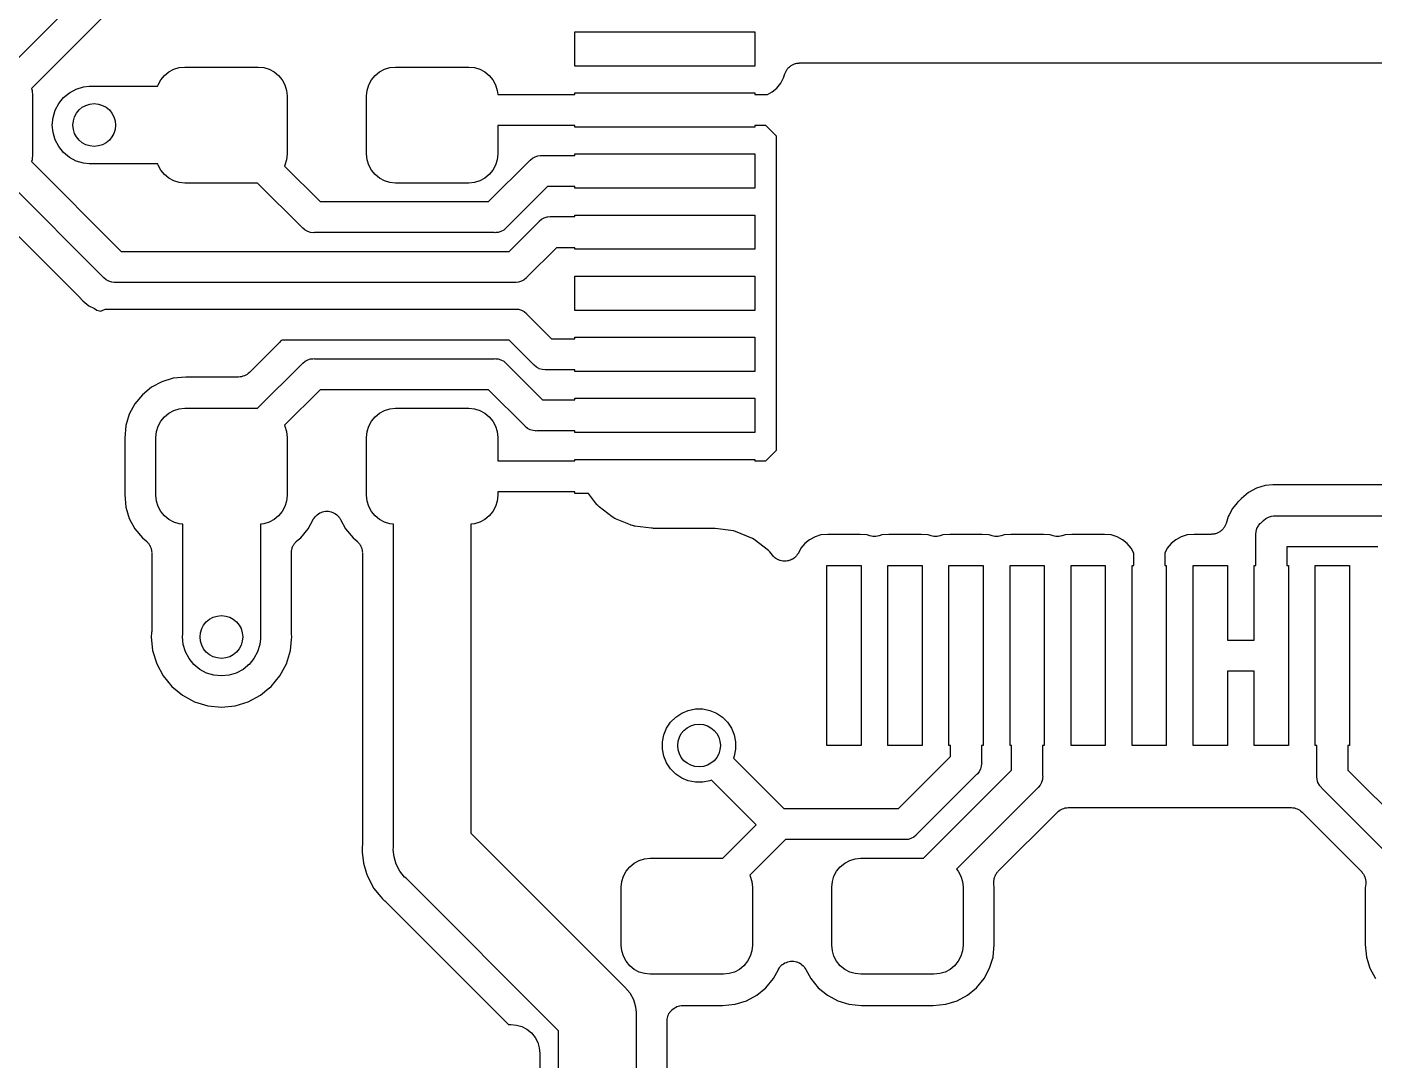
# Model space of a CAD drawing. Extents: x 127.5 to 172.4, y -152.1 to -77.2.
# Drawn here: x 145.75 to 156.79, y -114.46 to -106 of the extents above; entities that cross this region are included whole.
import ezdxf

# ---------------------------------------------------------------- set-up
doc = ezdxf.new("R2010")
doc.units = 0
doc.layers.add('BLACK', color=7, linetype='CONTINUOUS')

msp = doc.modelspace()

# ---------------------------------------------------------------- linework, layer by layer
at = {"layer": 'BLACK', "linetype": 'CONTINUOUS'}
for p, q in [((145.603, -106.336), (147.451, -104.487)), ((147.659, -104.639), (145.79, -106.508)), ((150.241, -106.324), (150.241, -106.044)), ((150.241, -106.044), (151.714, -106.044)), ((151.714, -106.044), (151.714, -106.324)), ((146.915, -106.372), (146.956, -106.35)), ((146.956, -106.35), (147, -106.337)), ((147, -106.337), (147.046, -106.332)), ((147.046, -106.332), (147.647, -106.332)), ((147.647, -106.332), (147.693, -106.337)), ((147.693, -106.337), (147.737, -106.35)), ((147.737, -106.35), (147.778, -106.372)), ((148.64, -106.372), (148.681, -106.35)), ((148.681, -106.35), (148.725, -106.337)), ((148.725, -106.337), (148.772, -106.332)), ((148.772, -106.332), (149.371, -106.332)), ((149.371, -106.332), (149.418, -106.337)), ((149.418, -106.337), (149.462, -106.35)), ((149.462, -106.35), (149.503, -106.372)), ((151.714, -106.324), (150.241, -106.324)), ((151.973, -106.36), (151.976, -106.355)), ((151.976, -106.355), (151.98, -106.35)), ((151.98, -106.35), (151.984, -106.344)), ((151.984, -106.344), (151.988, -106.34)), ((151.988, -106.34), (151.992, -106.336)), ((151.992, -106.336), (151.997, -106.332)), ((151.997, -106.332), (152.002, -106.327)), ((152.002, -106.327), (152.007, -106.324)), ((152.007, -106.324), (152.011, -106.32)), ((152.011, -106.32), (152.017, -106.317)), ((152.017, -106.317), (152.023, -106.313)), ((152.023, -106.313), (152.028, -106.311)), ((152.028, -106.311), (152.033, -106.309)), ((152.033, -106.309), (152.039, -106.307)), ((152.039, -106.307), (152.046, -106.304)), ((152.046, -106.304), (152.051, -106.303)), ((152.051, -106.303), (152.057, -106.301)), ((152.057, -106.301), (152.063, -106.301)), ((152.063, -106.301), (152.07, -106.3)), ((152.07, -106.3), (152.076, -106.3)), ((152.076, -106.3), (152.081, -106.299)), ((152.081, -106.299), (158.307, -106.299)), ((146.827, -106.479), (146.849, -106.438)), ((146.849, -106.438), (146.879, -106.402)), ((146.879, -106.402), (146.915, -106.372)), ((147.778, -106.372), (147.814, -106.402)), ((147.814, -106.402), (147.844, -106.438)), ((147.844, -106.438), (147.866, -106.479)), ((148.552, -106.479), (148.574, -106.438)), ((148.574, -106.438), (148.604, -106.402)), ((148.604, -106.402), (148.64, -106.372)), ((149.503, -106.372), (149.539, -106.402)), ((149.539, -106.402), (149.569, -106.438)), ((149.569, -106.438), (149.591, -106.479)), ((151.895, -106.504), (151.926, -106.465)), ((151.926, -106.465), (151.95, -106.421)), ((151.95, -106.421), (151.96, -106.389)), ((151.96, -106.387), (151.963, -106.382)), ((151.96, -106.389), (151.96, -106.387)), ((151.963, -106.382), (151.964, -106.377)), ((151.964, -106.377), (151.967, -106.371)), ((151.967, -106.371), (151.97, -106.365)), ((151.97, -106.365), (151.973, -106.36)), ((145.79, -106.508), (145.794, -106.523)), ((145.794, -106.523), (145.799, -106.569)), ((145.799, -106.569), (145.799, -107.044)), ((146.053, -106.581), (146.101, -106.542)), ((146.101, -106.542), (146.157, -106.512)), ((146.157, -106.512), (146.216, -106.494)), ((146.216, -106.494), (146.263, -106.489)), ((146.263, -106.489), (146.824, -106.489)), ((146.824, -106.489), (146.827, -106.479)), ((147.866, -106.479), (147.879, -106.523)), ((147.879, -106.523), (147.884, -106.569)), ((147.884, -106.569), (147.884, -107.044)), ((148.534, -106.569), (148.539, -106.523)), ((148.534, -107.044), (148.534, -106.569)), ((148.539, -106.523), (148.552, -106.479)), ((149.591, -106.479), (149.604, -106.523)), ((149.604, -106.523), (149.608, -106.557)), ((149.608, -106.557), (150.241, -106.557)), ((150.241, -106.557), (150.241, -106.544)), ((150.241, -106.544), (151.714, -106.544)), ((151.714, -106.544), (151.714, -106.557)), ((151.714, -106.557), (151.817, -106.557)), ((151.817, -106.557), (151.856, -106.536)), ((151.856, -106.536), (151.895, -106.504)), ((145.966, -106.745), (145.984, -106.685)), ((145.984, -106.685), (146.013, -106.63)), ((146.013, -106.63), (146.053, -106.581)), ((145.96, -106.807), (145.966, -106.745)), ((145.966, -106.869), (145.96, -106.807)), ((145.984, -106.929), (145.966, -106.869)), ((150.241, -106.811), (149.609, -106.811)), ((149.609, -106.811), (149.609, -107.044)), ((150.241, -106.824), (150.241, -106.811)), ((151.714, -106.824), (150.241, -106.824)), ((151.804, -106.811), (151.714, -106.811)), ((151.714, -106.811), (151.714, -106.824)), ((151.892, -106.899), (151.804, -106.811)), ((151.892, -108.198), (151.892, -106.899)), ((146.013, -106.984), (145.984, -106.929)), ((146.053, -107.033), (146.013, -106.984)), ((145.794, -107.091), (145.79, -107.106)), ((145.79, -107.106), (146.525, -107.841)), ((145.799, -107.044), (145.794, -107.091)), ((146.101, -107.072), (146.053, -107.033)), ((146.157, -107.102), (146.101, -107.072)), ((146.216, -107.12), (146.157, -107.102)), ((146.263, -107.124), (146.216, -107.12)), ((146.824, -107.124), (146.263, -107.124)), ((146.827, -107.135), (146.824, -107.124)), ((147.879, -107.091), (147.866, -107.135)), ((147.884, -107.044), (147.879, -107.091)), ((148.539, -107.091), (148.534, -107.044)), ((148.552, -107.135), (148.539, -107.091)), ((149.533, -107.434), (149.869, -107.099)), ((149.604, -107.091), (149.591, -107.135)), ((149.609, -107.044), (149.604, -107.091)), ((149.869, -107.099), (149.873, -107.094)), ((149.873, -107.094), (149.892, -107.078)), ((149.892, -107.078), (149.914, -107.066)), ((149.914, -107.066), (149.938, -107.059)), ((149.938, -107.059), (149.957, -107.057)), ((149.957, -107.057), (149.963, -107.056)), ((149.957, -107.057), (149.957, -107.057)), ((149.963, -107.056), (149.969, -107.057)), ((149.969, -107.057), (150.241, -107.057)), ((150.241, -107.057), (150.241, -107.044)), ((150.241, -107.044), (151.714, -107.044)), ((151.714, -107.044), (151.714, -107.324)), ((146.849, -107.176), (146.827, -107.135)), ((146.879, -107.212), (146.849, -107.176)), ((146.915, -107.242), (146.879, -107.212)), ((147.866, -107.135), (147.862, -107.143)), ((147.862, -107.143), (148.154, -107.434)), ((148.574, -107.176), (148.552, -107.135)), ((148.604, -107.212), (148.574, -107.176)), ((148.64, -107.242), (148.604, -107.212)), ((149.539, -107.212), (149.503, -107.242)), ((149.569, -107.176), (149.539, -107.212)), ((149.591, -107.135), (149.569, -107.176)), ((146.378, -108.053), (145.603, -107.278)), ((146.956, -107.264), (146.915, -107.242)), ((147, -107.277), (146.956, -107.264)), ((147.046, -107.282), (147, -107.277)), ((147.642, -107.282), (147.046, -107.282)), ((148.007, -107.647), (147.642, -107.282)), ((148.681, -107.264), (148.64, -107.242)), ((148.725, -107.277), (148.681, -107.264)), ((148.772, -107.282), (148.725, -107.277)), ((149.371, -107.282), (148.772, -107.282)), ((149.418, -107.277), (149.371, -107.282)), ((149.462, -107.264), (149.418, -107.277)), ((149.503, -107.242), (149.462, -107.264)), ((150.016, -107.311), (149.68, -107.647)), ((150.241, -107.311), (150.016, -107.311)), ((150.241, -107.324), (150.241, -107.311)), ((151.714, -107.324), (150.241, -107.324)), ((148.154, -107.434), (149.533, -107.434)), ((149.967, -107.578), (149.989, -107.566)), ((149.989, -107.566), (150.013, -107.559)), ((150.013, -107.559), (150.018, -107.558)), ((150.018, -107.558), (150.038, -107.556)), ((150.038, -107.556), (150.044, -107.557)), ((150.044, -107.557), (150.241, -107.557)), ((150.241, -107.557), (150.241, -107.544)), ((150.241, -107.544), (151.714, -107.544)), ((151.714, -107.544), (151.714, -107.824)), ((145.541, -107.575), (146.185, -108.22)), ((148.011, -107.652), (148.007, -107.647)), ((148.028, -107.666), (148.011, -107.652)), ((148.03, -107.668), (148.028, -107.666)), ((148.052, -107.679), (148.03, -107.668)), ((148.076, -107.687), (148.052, -107.679)), ((149.634, -107.679), (149.611, -107.687)), ((149.657, -107.668), (149.634, -107.679)), ((149.676, -107.652), (149.657, -107.668)), ((149.68, -107.647), (149.676, -107.652)), ((149.701, -107.841), (149.944, -107.599)), ((149.944, -107.599), (149.948, -107.594)), ((149.948, -107.594), (149.967, -107.578)), ((148.101, -107.689), (148.076, -107.687)), ((148.107, -107.688), (148.101, -107.689)), ((149.579, -107.688), (148.107, -107.688)), ((149.586, -107.689), (149.579, -107.688)), ((149.592, -107.688), (149.586, -107.689)), ((149.611, -107.687), (149.592, -107.688)), ((146.525, -107.841), (149.701, -107.841)), ((150.09, -107.811), (149.848, -108.053)), ((150.241, -107.811), (150.09, -107.811)), ((150.241, -107.824), (150.241, -107.811)), ((151.714, -107.824), (150.241, -107.824)), ((146.382, -108.058), (146.378, -108.053)), ((146.401, -108.074), (146.382, -108.058)), ((146.423, -108.086), (146.401, -108.074)), ((146.447, -108.093), (146.423, -108.086)), ((146.466, -108.095), (146.447, -108.093)), ((146.472, -108.095), (146.466, -108.095)), ((146.466, -108.095), (146.466, -108.095)), ((146.479, -108.095), (146.472, -108.095)), ((149.748, -108.095), (146.479, -108.095)), ((149.754, -108.095), (149.748, -108.095)), ((149.76, -108.095), (149.754, -108.095)), ((149.779, -108.093), (149.76, -108.095)), ((149.803, -108.086), (149.779, -108.093)), ((149.825, -108.074), (149.803, -108.086)), ((149.844, -108.058), (149.825, -108.074)), ((149.848, -108.053), (149.844, -108.058)), ((150.241, -108.324), (150.241, -108.044)), ((150.241, -108.044), (151.714, -108.044)), ((151.714, -108.044), (151.714, -108.324)), ((146.185, -108.22), (146.187, -108.221)), ((146.187, -108.221), (146.19, -108.225)), ((146.19, -108.225), (146.194, -108.229)), ((146.194, -108.229), (146.202, -108.239)), ((151.891, -108.204), (151.892, -108.198)), ((151.892, -108.21), (151.891, -108.204)), ((151.892, -109.469), (151.892, -108.21)), ((146.202, -108.239), (146.211, -108.246)), ((146.211, -108.246), (146.211, -108.246)), ((146.211, -108.246), (146.26, -108.286)), ((146.26, -108.286), (146.305, -108.31)), ((146.305, -108.31), (146.305, -108.31)), ((146.305, -108.31), (146.326, -108.322)), ((146.326, -108.322), (146.357, -108.331)), ((146.357, -108.331), (146.373, -108.322)), ((146.373, -108.322), (146.397, -108.315)), ((146.397, -108.315), (146.416, -108.313)), ((146.416, -108.313), (146.416, -108.313)), ((146.416, -108.313), (146.422, -108.313)), ((146.422, -108.313), (146.429, -108.313)), ((146.429, -108.313), (149.748, -108.313)), ((149.748, -108.313), (149.754, -108.313)), ((149.754, -108.313), (149.76, -108.313)), ((149.76, -108.313), (149.779, -108.315)), ((149.779, -108.315), (149.803, -108.322)), ((149.803, -108.322), (149.825, -108.334)), ((149.825, -108.334), (149.844, -108.35)), ((151.714, -108.324), (150.241, -108.324)), ((149.844, -108.35), (149.848, -108.355)), ((149.848, -108.355), (150.05, -108.557)), ((150.05, -108.557), (150.241, -108.557)), ((150.241, -108.557), (150.241, -108.544)), ((150.241, -108.544), (151.714, -108.544)), ((151.714, -108.544), (151.714, -108.824)), ((147.814, -108.595), (147.576, -108.833)), ((147.817, -108.591), (147.814, -108.595)), ((147.821, -108.587), (147.817, -108.591)), ((147.822, -108.586), (147.821, -108.587)), ((147.83, -108.576), (147.822, -108.586)), ((147.832, -108.574), (147.83, -108.576)), ((147.837, -108.57), (147.832, -108.574)), ((147.84, -108.567), (147.837, -108.57)), ((149.701, -108.567), (147.84, -108.567)), ((149.904, -108.769), (149.701, -108.567)), ((147.642, -109.126), (148.007, -108.761)), ((148.007, -108.761), (148.011, -108.756)), ((148.011, -108.756), (148.03, -108.74)), ((148.03, -108.74), (148.052, -108.729)), ((148.052, -108.729), (148.076, -108.721)), ((148.076, -108.721), (148.095, -108.72)), ((148.095, -108.72), (148.101, -108.719)), ((148.101, -108.719), (148.107, -108.72)), ((148.107, -108.72), (149.579, -108.72)), ((149.579, -108.72), (149.586, -108.719)), ((149.586, -108.719), (149.592, -108.72)), ((149.592, -108.72), (149.611, -108.721)), ((149.611, -108.721), (149.634, -108.729)), ((149.634, -108.729), (149.657, -108.74)), ((149.657, -108.74), (149.676, -108.756)), ((149.676, -108.756), (149.68, -108.761)), ((149.68, -108.761), (149.976, -109.057)), ((149.908, -108.774), (149.904, -108.769)), ((149.927, -108.79), (149.908, -108.774)), ((146.95, -108.88), (146.858, -108.908)), ((147.053, -108.87), (146.95, -108.88)), ((147.486, -108.87), (147.053, -108.87)), ((147.498, -108.869), (147.486, -108.87)), ((147.509, -108.868), (147.498, -108.869)), ((147.51, -108.868), (147.509, -108.868)), ((147.511, -108.868), (147.51, -108.868)), ((147.522, -108.864), (147.511, -108.868)), ((147.533, -108.861), (147.522, -108.864)), ((147.534, -108.861), (147.533, -108.861)), ((147.545, -108.855), (147.534, -108.861)), ((147.534, -108.861), (147.534, -108.861)), ((147.555, -108.85), (147.545, -108.855)), ((147.556, -108.849), (147.555, -108.85)), ((147.565, -108.842), (147.556, -108.849)), ((147.556, -108.849), (147.556, -108.849)), ((147.574, -108.834), (147.565, -108.842)), ((147.575, -108.833), (147.574, -108.834)), ((147.576, -108.833), (147.575, -108.833)), ((147.575, -108.833), (147.575, -108.833)), ((147.575, -108.833), (147.575, -108.833)), ((149.946, -108.8), (149.927, -108.79)), ((149.949, -108.802), (149.946, -108.8)), ((149.973, -108.809), (149.949, -108.802)), ((149.998, -108.812), (149.973, -108.809)), ((150.004, -108.811), (149.998, -108.812)), ((150.241, -108.811), (150.004, -108.811)), ((150.241, -108.824), (150.241, -108.811)), ((151.714, -108.824), (150.241, -108.824)), ((146.773, -108.954), (146.698, -109.015)), ((146.858, -108.908), (146.773, -108.954)), ((148.154, -108.974), (147.862, -109.265)), ((149.533, -108.974), (148.154, -108.974)), ((149.829, -109.269), (149.533, -108.974)), ((146.637, -109.09), (146.591, -109.175)), ((146.698, -109.015), (146.637, -109.09)), ((149.976, -109.057), (150.241, -109.057)), ((150.241, -109.057), (150.241, -109.044)), ((150.241, -109.044), (151.714, -109.044)), ((151.714, -109.044), (151.714, -109.324)), ((146.591, -109.175), (146.563, -109.267)), ((146.849, -109.232), (146.879, -109.196)), ((146.879, -109.196), (146.915, -109.166)), ((146.915, -109.166), (146.956, -109.144)), ((146.956, -109.144), (147, -109.131)), ((147, -109.131), (147.046, -109.126)), ((147.046, -109.126), (147.642, -109.126)), ((148.574, -109.232), (148.604, -109.196)), ((148.604, -109.196), (148.64, -109.166)), ((148.64, -109.166), (148.681, -109.144)), ((148.681, -109.144), (148.725, -109.131)), ((148.725, -109.131), (148.772, -109.126)), ((148.772, -109.126), (149.371, -109.126)), ((149.371, -109.126), (149.418, -109.131)), ((149.418, -109.131), (149.462, -109.144)), ((149.462, -109.144), (149.503, -109.166)), ((149.503, -109.166), (149.539, -109.196)), ((149.539, -109.196), (149.569, -109.232)), ((146.563, -109.267), (146.553, -109.37)), ((146.809, -109.364), (146.814, -109.317)), ((146.814, -109.317), (146.827, -109.273)), ((146.827, -109.273), (146.849, -109.232)), ((147.862, -109.265), (147.866, -109.273)), ((147.866, -109.273), (147.879, -109.317)), ((147.879, -109.317), (147.884, -109.364)), ((148.534, -109.364), (148.539, -109.317)), ((148.539, -109.317), (148.552, -109.273)), ((148.552, -109.273), (148.574, -109.232)), ((149.569, -109.232), (149.591, -109.273)), ((149.591, -109.273), (149.604, -109.317)), ((149.604, -109.317), (149.609, -109.364)), ((149.833, -109.274), (149.829, -109.269)), ((149.852, -109.29), (149.833, -109.274)), ((149.874, -109.302), (149.852, -109.29)), ((149.898, -109.309), (149.874, -109.302)), ((149.917, -109.311), (149.898, -109.309)), ((149.923, -109.312), (149.917, -109.311)), ((149.917, -109.311), (149.917, -109.311)), ((149.929, -109.311), (149.923, -109.312)), ((150.241, -109.311), (149.929, -109.311)), ((150.241, -109.324), (150.241, -109.311)), ((151.714, -109.324), (150.241, -109.324)), ((146.553, -109.37), (146.553, -109.832)), ((146.809, -109.838), (146.809, -109.364)), ((147.884, -109.364), (147.884, -109.838)), ((148.534, -109.838), (148.534, -109.364)), ((149.609, -109.364), (149.609, -109.557)), ((149.609, -109.557), (150.241, -109.557)), ((150.241, -109.557), (150.241, -109.544)), ((150.241, -109.544), (151.714, -109.544)), ((151.714, -109.544), (151.714, -109.557)), ((151.714, -109.557), (151.804, -109.557)), ((151.804, -109.557), (151.892, -109.469)), ((155.895, -109.759), (155.823, -109.781)), ((155.957, -109.753), (155.895, -109.759)), ((155.969, -109.752), (155.957, -109.753)), ((155.957, -109.753), (155.957, -109.753)), ((155.982, -109.753), (155.969, -109.752)), ((155.987, -109.753), (155.982, -109.753)), ((155.993, -109.753), (155.987, -109.753)), ((155.994, -109.753), (155.993, -109.753)), ((156.894, -109.753), (155.994, -109.753)), ((146.553, -109.832), (146.563, -109.935)), ((146.814, -109.885), (146.809, -109.838)), ((146.827, -109.929), (146.814, -109.885)), ((147.879, -109.885), (147.866, -109.929)), ((147.884, -109.838), (147.879, -109.885)), ((148.539, -109.885), (148.534, -109.838)), ((148.552, -109.929), (148.539, -109.885)), ((149.604, -109.885), (149.591, -109.929)), ((149.609, -109.838), (149.604, -109.885)), ((150.241, -109.811), (149.609, -109.811)), ((149.609, -109.811), (149.609, -109.838)), ((150.241, -109.824), (150.241, -109.811)), ((150.351, -109.824), (150.241, -109.824)), ((150.417, -109.91), (150.351, -109.824)), ((155.678, -109.886), (155.673, -109.889)), ((155.686, -109.877), (155.678, -109.886)), ((155.694, -109.869), (155.686, -109.877)), ((155.695, -109.868), (155.694, -109.869)), ((155.699, -109.864), (155.695, -109.868)), ((155.695, -109.868), (155.695, -109.868)), ((155.695, -109.868), (155.695, -109.868)), ((155.695, -109.868), (155.695, -109.868)), ((155.757, -109.816), (155.699, -109.864)), ((155.823, -109.781), (155.757, -109.816)), ((146.563, -109.935), (146.591, -110.027)), ((146.849, -109.97), (146.827, -109.929)), ((146.879, -110.006), (146.849, -109.97)), ((147.844, -109.97), (147.814, -110.006)), ((147.866, -109.929), (147.844, -109.97)), ((148.121, -110.005), (148.129, -109.997)), ((148.129, -109.997), (148.129, -109.997)), ((148.129, -109.997), (148.13, -109.997)), ((148.13, -109.997), (148.14, -109.99)), ((148.14, -109.99), (148.15, -109.983)), ((148.15, -109.983), (148.162, -109.979)), ((148.15, -109.983), (148.15, -109.983)), ((148.15, -109.983), (148.15, -109.983)), ((148.162, -109.979), (148.173, -109.974)), ((148.173, -109.974), (148.185, -109.972)), ((148.173, -109.974), (148.173, -109.974)), ((148.173, -109.974), (148.173, -109.974)), ((148.185, -109.972), (148.197, -109.969)), ((148.197, -109.969), (148.197, -109.969)), ((148.197, -109.969), (148.198, -109.969)), ((148.198, -109.969), (148.21, -109.969)), ((148.21, -109.969), (148.222, -109.969)), ((148.222, -109.969), (148.222, -109.969)), ((148.222, -109.969), (148.223, -109.969)), ((148.223, -109.969), (148.234, -109.972)), ((148.234, -109.972), (148.246, -109.974)), ((148.246, -109.974), (148.247, -109.974)), ((148.247, -109.974), (148.247, -109.975)), ((148.247, -109.975), (148.258, -109.979)), ((148.258, -109.979), (148.269, -109.984)), ((148.269, -109.984), (148.269, -109.984)), ((148.269, -109.984), (148.27, -109.984)), ((148.27, -109.984), (148.28, -109.991)), ((148.28, -109.991), (148.29, -109.998)), ((148.29, -109.998), (148.29, -109.998)), ((148.29, -109.998), (148.29, -109.998)), ((148.29, -109.998), (148.299, -110.007)), ((148.574, -109.97), (148.552, -109.929)), ((148.604, -110.006), (148.574, -109.97)), ((149.569, -109.97), (149.539, -110.006)), ((149.591, -109.929), (149.569, -109.97)), ((150.419, -109.912), (150.417, -109.91)), ((150.421, -109.915), (150.419, -109.912)), ((150.428, -109.921), (150.421, -109.915)), ((150.434, -109.928), (150.428, -109.921)), ((150.436, -109.93), (150.434, -109.928)), ((150.439, -109.932), (150.436, -109.93)), ((150.44, -109.933), (150.439, -109.932)), ((150.545, -110.014), (150.44, -109.933)), ((155.598, -109.999), (155.59, -110.013)), ((155.626, -109.947), (155.598, -109.999)), ((155.665, -109.899), (155.626, -109.947)), ((155.673, -109.889), (155.665, -109.899)), ((155.665, -109.899), (155.665, -109.899)), ((146.591, -110.027), (146.637, -110.112)), ((146.915, -110.036), (146.879, -110.006)), ((146.956, -110.058), (146.915, -110.036)), ((147, -110.071), (146.956, -110.058)), ((147.029, -110.074), (147, -110.071)), ((147.029, -110.971), (147.029, -110.074)), ((147.693, -110.071), (147.664, -110.074)), ((147.664, -110.074), (147.664, -110.981)), ((147.737, -110.058), (147.693, -110.071)), ((147.778, -110.036), (147.737, -110.058)), ((147.814, -110.006), (147.778, -110.036)), ((148.056, -110.112), (148.097, -110.036)), ((148.097, -110.036), (148.098, -110.035)), ((148.098, -110.034), (148.105, -110.024)), ((148.098, -110.035), (148.098, -110.034)), ((148.098, -110.035), (148.098, -110.035)), ((148.098, -110.035), (148.098, -110.035)), ((148.105, -110.024), (148.112, -110.014)), ((148.112, -110.014), (148.121, -110.005)), ((148.112, -110.014), (148.112, -110.014)), ((148.112, -110.014), (148.112, -110.014)), ((148.299, -110.007), (148.307, -110.015)), ((148.307, -110.015), (148.307, -110.016)), ((148.307, -110.016), (148.308, -110.016)), ((148.308, -110.016), (148.314, -110.026)), ((148.314, -110.026), (148.321, -110.036)), ((148.321, -110.036), (148.362, -110.112)), ((148.64, -110.036), (148.604, -110.006)), ((148.681, -110.058), (148.64, -110.036)), ((148.725, -110.071), (148.681, -110.058)), ((148.754, -110.074), (148.725, -110.071)), ((148.754, -112.721), (148.754, -110.074)), ((149.418, -110.071), (149.389, -110.074)), ((149.389, -110.074), (149.389, -112.605)), ((149.462, -110.058), (149.418, -110.071)), ((149.503, -110.036), (149.462, -110.058)), ((149.539, -110.006), (149.503, -110.036)), ((150.548, -110.016), (150.545, -110.014)), ((150.551, -110.018), (150.548, -110.016)), ((150.559, -110.022), (150.551, -110.018)), ((150.566, -110.027), (150.559, -110.022)), ((150.569, -110.028), (150.566, -110.027)), ((150.572, -110.03), (150.569, -110.028)), ((150.574, -110.03), (150.572, -110.03)), ((150.696, -110.081), (150.574, -110.03)), ((150.699, -110.082), (150.696, -110.081)), ((150.702, -110.083), (150.699, -110.082)), ((150.711, -110.086), (150.702, -110.083)), ((150.72, -110.088), (150.711, -110.086)), ((150.723, -110.088), (150.72, -110.088)), ((150.726, -110.089), (150.723, -110.088)), ((150.728, -110.09), (150.726, -110.089)), ((150.868, -110.108), (150.728, -110.09)), ((150.875, -110.108), (150.868, -110.108)), ((150.883, -110.109), (150.875, -110.108)), ((150.884, -110.109), (150.883, -110.109)), ((151.38, -110.109), (150.884, -110.109)), ((151.388, -110.11), (151.38, -110.109)), ((155.553, -110.107), (155.549, -110.113)), ((155.558, -110.102), (155.553, -110.107)), ((155.56, -110.097), (155.558, -110.102)), ((155.563, -110.092), (155.56, -110.097)), ((155.566, -110.086), (155.563, -110.092)), ((155.569, -110.08), (155.566, -110.086)), ((155.571, -110.075), (155.569, -110.08)), ((155.573, -110.07), (155.571, -110.075)), ((155.574, -110.068), (155.573, -110.07)), ((155.59, -110.013), (155.574, -110.068)), ((155.826, -110.111), (155.838, -110.089)), ((155.838, -110.089), (155.842, -110.084)), ((155.842, -110.084), (155.854, -110.07)), ((155.854, -110.07), (155.859, -110.066)), ((155.859, -110.066), (155.875, -110.049)), ((155.875, -110.049), (155.879, -110.044)), ((155.879, -110.044), (155.899, -110.028)), ((155.899, -110.028), (155.921, -110.016)), ((155.921, -110.016), (155.945, -110.009)), ((155.945, -110.009), (155.963, -110.007)), ((155.963, -110.007), (155.963, -110.007)), ((155.963, -110.007), (155.969, -110.007)), ((155.969, -110.007), (155.976, -110.007)), ((155.976, -110.007), (156.912, -110.007)), ((146.637, -110.112), (146.698, -110.187)), ((146.698, -110.187), (146.729, -110.212)), ((146.729, -110.212), (146.73, -110.213)), ((146.73, -110.213), (146.734, -110.217)), ((146.734, -110.217), (146.738, -110.221)), ((147.952, -110.225), (147.956, -110.219)), ((147.956, -110.219), (147.96, -110.216)), ((147.96, -110.216), (147.964, -110.212)), ((147.964, -110.212), (147.995, -110.187)), ((147.995, -110.187), (148.056, -110.112)), ((148.362, -110.112), (148.423, -110.187)), ((148.423, -110.187), (148.454, -110.212)), ((148.454, -110.212), (148.455, -110.213)), ((148.455, -110.213), (148.459, -110.217)), ((148.459, -110.217), (148.463, -110.221)), ((151.54, -110.13), (151.388, -110.11)), ((151.556, -110.134), (151.54, -110.13)), ((151.694, -110.191), (151.556, -110.134)), ((151.708, -110.199), (151.694, -110.191)), ((151.826, -110.29), (151.708, -110.199)), ((152.163, -110.202), (152.124, -110.233)), ((152.207, -110.178), (152.163, -110.202)), ((152.255, -110.163), (152.207, -110.178)), ((152.311, -110.158), (152.255, -110.163)), ((152.577, -110.158), (152.311, -110.158)), ((152.633, -110.163), (152.577, -110.158)), ((152.657, -110.171), (152.633, -110.163)), ((152.669, -110.173), (152.657, -110.171)), ((152.68, -110.175), (152.669, -110.173)), ((152.681, -110.175), (152.68, -110.175)), ((152.693, -110.176), (152.681, -110.175)), ((152.681, -110.175), (152.681, -110.175)), ((152.705, -110.176), (152.693, -110.176)), ((152.706, -110.176), (152.705, -110.176)), ((152.718, -110.173), (152.706, -110.176)), ((152.706, -110.176), (152.706, -110.176)), ((152.729, -110.171), (152.718, -110.173)), ((152.731, -110.171), (152.729, -110.171)), ((152.755, -110.163), (152.731, -110.171)), ((152.731, -110.171), (152.731, -110.171)), ((152.731, -110.171), (152.731, -110.171)), ((152.731, -110.171), (152.731, -110.171)), ((152.811, -110.158), (152.755, -110.163)), ((153.077, -110.158), (152.811, -110.158)), ((153.133, -110.163), (153.077, -110.158)), ((153.157, -110.171), (153.133, -110.163)), ((153.169, -110.173), (153.157, -110.171)), ((153.18, -110.175), (153.169, -110.173)), ((153.181, -110.175), (153.18, -110.175)), ((153.193, -110.176), (153.181, -110.175)), ((153.181, -110.175), (153.181, -110.175)), ((153.205, -110.176), (153.193, -110.176)), ((153.206, -110.176), (153.205, -110.176)), ((153.218, -110.173), (153.206, -110.176)), ((153.206, -110.176), (153.206, -110.176)), ((153.229, -110.171), (153.218, -110.173)), ((153.231, -110.171), (153.229, -110.171)), ((153.255, -110.163), (153.231, -110.171)), ((153.231, -110.171), (153.231, -110.171)), ((153.231, -110.171), (153.231, -110.171)), ((153.231, -110.171), (153.231, -110.171)), ((153.311, -110.158), (153.255, -110.163)), ((153.577, -110.158), (153.311, -110.158)), ((153.633, -110.163), (153.577, -110.158)), ((153.657, -110.171), (153.633, -110.163)), ((153.669, -110.173), (153.657, -110.171)), ((153.68, -110.175), (153.669, -110.173)), ((153.681, -110.175), (153.68, -110.175)), ((153.693, -110.176), (153.681, -110.175)), ((153.681, -110.175), (153.681, -110.175)), ((153.705, -110.176), (153.693, -110.176)), ((153.706, -110.176), (153.705, -110.176)), ((153.718, -110.173), (153.706, -110.176)), ((153.706, -110.176), (153.706, -110.176)), ((153.729, -110.171), (153.718, -110.173)), ((153.731, -110.171), (153.729, -110.171)), ((153.755, -110.163), (153.731, -110.171)), ((153.731, -110.171), (153.731, -110.171)), ((153.731, -110.171), (153.731, -110.171)), ((153.731, -110.171), (153.731, -110.171)), ((153.811, -110.158), (153.755, -110.163)), ((154.077, -110.158), (153.811, -110.158)), ((154.133, -110.163), (154.077, -110.158)), ((154.157, -110.171), (154.133, -110.163)), ((154.169, -110.173), (154.157, -110.171)), ((154.18, -110.175), (154.169, -110.173)), ((154.181, -110.175), (154.18, -110.175)), ((154.193, -110.176), (154.181, -110.175)), ((154.181, -110.175), (154.181, -110.175)), ((154.205, -110.176), (154.193, -110.176)), ((154.206, -110.176), (154.205, -110.176)), ((154.218, -110.173), (154.206, -110.176)), ((154.206, -110.176), (154.206, -110.176)), ((154.229, -110.171), (154.218, -110.173)), ((154.231, -110.171), (154.229, -110.171)), ((154.255, -110.163), (154.231, -110.171)), ((154.231, -110.171), (154.231, -110.171)), ((154.231, -110.171), (154.231, -110.171)), ((154.231, -110.171), (154.231, -110.171)), ((154.311, -110.158), (154.255, -110.163)), ((154.577, -110.158), (154.311, -110.158)), ((154.633, -110.163), (154.577, -110.158)), ((154.681, -110.178), (154.633, -110.163)), ((154.725, -110.202), (154.681, -110.178)), ((154.764, -110.233), (154.725, -110.202)), ((155.163, -110.202), (155.124, -110.233)), ((155.207, -110.178), (155.163, -110.202)), ((155.255, -110.163), (155.207, -110.178)), ((155.311, -110.158), (155.255, -110.163)), ((155.452, -110.158), (155.311, -110.158)), ((155.458, -110.157), (155.452, -110.158)), ((155.464, -110.157), (155.458, -110.157)), ((155.47, -110.156), (155.464, -110.157)), ((155.477, -110.156), (155.47, -110.156)), ((155.482, -110.154), (155.477, -110.156)), ((155.488, -110.153), (155.482, -110.154)), ((155.494, -110.15), (155.488, -110.153)), ((155.501, -110.148), (155.494, -110.15)), ((155.506, -110.146), (155.501, -110.148)), ((155.511, -110.144), (155.506, -110.146)), ((155.517, -110.14), (155.511, -110.144)), ((155.523, -110.137), (155.517, -110.14)), ((155.527, -110.133), (155.523, -110.137)), ((155.532, -110.13), (155.527, -110.133)), ((155.536, -110.125), (155.532, -110.13)), ((155.542, -110.121), (155.536, -110.125)), ((155.545, -110.117), (155.542, -110.121)), ((155.549, -110.113), (155.545, -110.117)), ((155.816, -110.16), (155.819, -110.135)), ((155.817, -110.166), (155.816, -110.16)), ((155.817, -110.414), (155.817, -110.166)), ((155.819, -110.135), (155.826, -110.111)), ((146.738, -110.221), (146.742, -110.226)), ((146.742, -110.226), (146.747, -110.231)), ((146.747, -110.231), (146.75, -110.235)), ((146.75, -110.235), (146.754, -110.24)), ((146.754, -110.24), (146.757, -110.246)), ((146.757, -110.246), (146.761, -110.252)), ((146.761, -110.252), (146.763, -110.257)), ((146.763, -110.257), (146.765, -110.262)), ((146.765, -110.262), (146.767, -110.268)), ((146.767, -110.268), (146.77, -110.275)), ((146.77, -110.275), (146.771, -110.28)), ((146.771, -110.28), (146.773, -110.285)), ((146.773, -110.285), (146.773, -110.292)), ((146.773, -110.292), (146.775, -110.299)), ((146.775, -110.299), (146.774, -110.305)), ((146.774, -110.305), (146.775, -110.31)), ((146.775, -110.31), (146.775, -110.953)), ((147.918, -110.308), (147.919, -110.303)), ((147.918, -110.31), (147.918, -110.308)), ((147.918, -110.963), (147.918, -110.31)), ((147.919, -110.297), (147.92, -110.291)), ((147.919, -110.303), (147.919, -110.297)), ((147.92, -110.291), (147.921, -110.284)), ((147.921, -110.284), (147.922, -110.278)), ((147.922, -110.278), (147.924, -110.273)), ((147.924, -110.273), (147.926, -110.267)), ((147.926, -110.267), (147.928, -110.26)), ((147.928, -110.26), (147.931, -110.255)), ((147.931, -110.255), (147.933, -110.25)), ((147.933, -110.25), (147.937, -110.244)), ((147.937, -110.244), (147.94, -110.238)), ((147.94, -110.238), (147.944, -110.234)), ((147.944, -110.234), (147.947, -110.229)), ((147.947, -110.229), (147.952, -110.225)), ((148.463, -110.221), (148.467, -110.226)), ((148.467, -110.226), (148.472, -110.231)), ((148.472, -110.231), (148.475, -110.235)), ((148.475, -110.235), (148.479, -110.24)), ((148.479, -110.24), (148.482, -110.246)), ((148.482, -110.246), (148.486, -110.252)), ((148.486, -110.252), (148.488, -110.257)), ((148.488, -110.257), (148.49, -110.262)), ((148.49, -110.262), (148.492, -110.268)), ((148.492, -110.268), (148.495, -110.275)), ((148.495, -110.275), (148.496, -110.28)), ((148.496, -110.28), (148.498, -110.285)), ((148.498, -110.285), (148.498, -110.292)), ((148.498, -110.292), (148.5, -110.299)), ((148.5, -110.299), (148.499, -110.305)), ((148.499, -110.305), (148.5, -110.31)), ((148.5, -110.31), (148.5, -112.703)), ((151.838, -110.302), (151.826, -110.29)), ((151.859, -110.328), (151.838, -110.302)), ((151.86, -110.33), (151.859, -110.328)), ((151.861, -110.331), (151.86, -110.33)), ((152.062, -110.324), (152.056, -110.333)), ((152.069, -110.315), (152.062, -110.324)), ((152.07, -110.312), (152.069, -110.314)), ((152.069, -110.314), (152.069, -110.315)), ((152.071, -110.311), (152.07, -110.312)), ((152.092, -110.272), (152.071, -110.311)), ((152.124, -110.233), (152.092, -110.272)), ((154.796, -110.272), (154.764, -110.233)), ((154.817, -110.311), (154.796, -110.272)), ((154.817, -110.414), (154.817, -110.311)), ((155.092, -110.272), (155.071, -110.311)), ((155.071, -110.311), (155.071, -110.414)), ((155.124, -110.233), (155.092, -110.272)), ((156.817, -110.261), (156.071, -110.261)), ((156.071, -110.261), (156.071, -110.414)), ((151.868, -110.339), (151.861, -110.331)), ((151.876, -110.346), (151.868, -110.339)), ((151.877, -110.347), (151.876, -110.346)), ((151.878, -110.349), (151.877, -110.347)), ((151.887, -110.355), (151.878, -110.349)), ((151.896, -110.361), (151.887, -110.355)), ((151.897, -110.362), (151.896, -110.361)), ((151.899, -110.363), (151.897, -110.362)), ((151.908, -110.367), (151.899, -110.363)), ((151.918, -110.371), (151.908, -110.367)), ((151.92, -110.372), (151.918, -110.371)), ((151.922, -110.372), (151.92, -110.372)), ((151.932, -110.374), (151.922, -110.372)), ((151.942, -110.377), (151.932, -110.374)), ((151.944, -110.377), (151.942, -110.377)), ((151.946, -110.377), (151.944, -110.377)), ((151.956, -110.377), (151.946, -110.377)), ((151.967, -110.378), (151.956, -110.377)), ((151.969, -110.377), (151.967, -110.378)), ((151.971, -110.377), (151.969, -110.377)), ((151.981, -110.376), (151.971, -110.377)), ((151.992, -110.374), (151.981, -110.376)), ((151.993, -110.373), (151.992, -110.374)), ((151.995, -110.373), (151.993, -110.373)), ((152.005, -110.369), (151.995, -110.373)), ((152.015, -110.365), (152.005, -110.369)), ((152.016, -110.364), (152.015, -110.365)), ((152.018, -110.364), (152.016, -110.364)), ((152.027, -110.358), (152.018, -110.364)), ((152.036, -110.352), (152.027, -110.358)), ((152.037, -110.351), (152.036, -110.352)), ((152.039, -110.35), (152.037, -110.351)), ((152.046, -110.343), (152.039, -110.35)), ((152.054, -110.335), (152.046, -110.343)), ((152.055, -110.334), (152.054, -110.335)), ((152.056, -110.333), (152.055, -110.334)), ((152.304, -111.887), (152.304, -110.414)), ((152.304, -110.414), (152.584, -110.414)), ((152.584, -110.414), (152.584, -111.887)), ((152.804, -111.887), (152.804, -110.414)), ((152.804, -110.414), (153.084, -110.414)), ((153.084, -110.414), (153.084, -111.887)), ((153.304, -111.887), (153.304, -110.414)), ((153.304, -110.414), (153.584, -110.414)), ((153.584, -110.414), (153.584, -111.887)), ((153.804, -111.887), (153.804, -110.414)), ((153.804, -110.414), (154.084, -110.414)), ((154.084, -110.414), (154.084, -111.887)), ((154.304, -111.887), (154.304, -110.414)), ((154.304, -110.414), (154.584, -110.414)), ((154.584, -110.414), (154.584, -111.887)), ((154.804, -111.887), (154.804, -110.414)), ((154.804, -110.414), (154.817, -110.414)), ((155.071, -110.414), (155.084, -110.414)), ((155.084, -110.414), (155.084, -111.887)), ((155.304, -111.887), (155.304, -110.414)), ((155.304, -110.414), (155.584, -110.414)), ((155.584, -110.414), (155.584, -111.023)), ((155.804, -111.023), (155.804, -110.414)), ((155.804, -110.414), (155.817, -110.414)), ((156.071, -110.414), (156.084, -110.414)), ((156.084, -110.414), (156.084, -111.887)), ((156.304, -111.887), (156.304, -110.414)), ((156.304, -110.414), (156.584, -110.414)), ((156.584, -110.414), (156.584, -111.887)), ((146.774, -110.965), (146.771, -110.998)), ((146.775, -110.954), (146.774, -110.96)), ((146.774, -110.96), (146.774, -110.965)), ((146.775, -110.953), (146.775, -110.954)), ((147.026, -110.998), (147.029, -110.971)), ((147.664, -110.981), (147.666, -110.997)), ((147.919, -110.968), (147.918, -110.963)), ((147.918, -110.973), (147.919, -110.968)), ((147.919, -110.975), (147.918, -110.973)), ((147.921, -110.997), (147.919, -110.975)), ((146.771, -110.998), (146.782, -111.11)), ((147.032, -111.06), (147.026, -110.998)), ((147.051, -111.12), (147.032, -111.06)), ((147.659, -111.059), (147.641, -111.119)), ((147.664, -111.012), (147.659, -111.059)), ((147.666, -110.997), (147.664, -111.012)), ((147.91, -111.109), (147.919, -111.019)), ((147.919, -111.019), (147.921, -110.997)), ((147.919, -111.019), (147.919, -111.019)), ((155.584, -111.023), (155.804, -111.023)), ((146.782, -111.11), (146.815, -111.218)), ((147.08, -111.175), (147.051, -111.12)), ((147.12, -111.224), (147.08, -111.175)), ((147.612, -111.174), (147.572, -111.222)), ((147.641, -111.119), (147.612, -111.174)), ((147.877, -111.217), (147.91, -111.109)), ((146.815, -111.218), (146.868, -111.317)), ((146.868, -111.317), (146.939, -111.404)), ((147.168, -111.263), (147.12, -111.224)), ((147.223, -111.293), (147.168, -111.263)), ((147.283, -111.311), (147.223, -111.293)), ((147.345, -111.317), (147.283, -111.311)), ((147.408, -111.311), (147.345, -111.317)), ((147.467, -111.293), (147.408, -111.311)), ((147.523, -111.263), (147.467, -111.293)), ((147.559, -111.234), (147.523, -111.263)), ((147.56, -111.232), (147.559, -111.234)), ((147.572, -111.222), (147.56, -111.232)), ((147.753, -111.403), (147.824, -111.316)), ((147.824, -111.316), (147.877, -111.217)), ((155.804, -111.277), (155.584, -111.277)), ((155.584, -111.277), (155.584, -111.887)), ((155.804, -111.887), (155.804, -111.277)), ((146.939, -111.404), (147.026, -111.475)), ((147.664, -111.475), (147.734, -111.418)), ((147.734, -111.418), (147.736, -111.417)), ((147.736, -111.417), (147.753, -111.403)), ((147.026, -111.475), (147.126, -111.529)), ((147.126, -111.529), (147.233, -111.561)), ((147.457, -111.561), (147.565, -111.529)), ((147.565, -111.529), (147.664, -111.475)), ((147.233, -111.561), (147.345, -111.572)), ((147.345, -111.572), (147.457, -111.561)), ((151.066, -111.654), (151.115, -111.621)), ((151.115, -111.621), (151.169, -111.599)), ((151.169, -111.599), (151.227, -111.587)), ((151.227, -111.587), (151.287, -111.587)), ((151.287, -111.587), (151.345, -111.599)), ((151.345, -111.599), (151.399, -111.621)), ((151.399, -111.621), (151.448, -111.654)), ((150.969, -111.799), (150.991, -111.745)), ((150.991, -111.745), (151.024, -111.696)), ((151.024, -111.696), (151.066, -111.654)), ((151.448, -111.654), (151.49, -111.696)), ((151.49, -111.696), (151.523, -111.745)), ((151.523, -111.745), (151.545, -111.799)), ((150.957, -111.857), (150.969, -111.799)), ((150.957, -111.917), (150.957, -111.857)), ((151.545, -111.799), (151.557, -111.857)), ((151.557, -111.857), (151.557, -111.917)), ((150.969, -111.975), (150.957, -111.917)), ((150.991, -112.029), (150.969, -111.975)), ((151.545, -111.975), (151.539, -111.99)), ((151.557, -111.917), (151.545, -111.975)), ((152.584, -111.887), (152.304, -111.887)), ((153.084, -111.887), (152.804, -111.887)), ((152.891, -112.403), (153.317, -111.977)), ((153.317, -111.887), (153.304, -111.887)), ((153.317, -111.977), (153.317, -111.887)), ((153.584, -111.887), (153.571, -111.887)), ((153.571, -111.887), (153.571, -112.023)), ((153.817, -111.887), (153.804, -111.887)), ((153.817, -112.088), (153.817, -111.887)), ((154.084, -111.887), (154.071, -111.887)), ((154.071, -111.887), (154.071, -112.135)), ((154.584, -111.887), (154.304, -111.887)), ((155.084, -111.887), (154.804, -111.887)), ((155.584, -111.887), (155.304, -111.887)), ((156.084, -111.887), (155.804, -111.887)), ((156.317, -111.887), (156.304, -111.887)), ((156.317, -112.135), (156.317, -111.887)), ((156.584, -111.887), (156.571, -111.887)), ((156.571, -111.887), (156.571, -112.088)), ((151.024, -112.078), (150.991, -112.029)), ((151.066, -112.12), (151.024, -112.078)), ((151.539, -111.99), (151.952, -112.403)), ((153.096, -112.809), (153.817, -112.088)), ((153.562, -112.078), (153.55, -112.101)), ((153.569, -112.055), (153.562, -112.078)), ((153.571, -112.036), (153.569, -112.055)), ((153.571, -112.023), (153.572, -112.03)), ((153.572, -112.03), (153.571, -112.036)), ((153.571, -112.036), (153.571, -112.036)), ((156.571, -112.088), (157.292, -112.809)), ((151.115, -112.153), (151.066, -112.12)), ((151.169, -112.175), (151.115, -112.153)), ((151.227, -112.187), (151.169, -112.175)), ((151.287, -112.187), (151.227, -112.187)), ((151.345, -112.175), (151.287, -112.187)), ((151.36, -112.169), (151.345, -112.175)), ((151.726, -112.535), (151.36, -112.169)), ((153.529, -112.124), (153.038, -112.615)), ((153.534, -112.12), (153.529, -112.124)), ((153.55, -112.101), (153.534, -112.12)), ((154.062, -112.19), (154.05, -112.212)), ((154.069, -112.166), (154.062, -112.19)), ((154.07, -112.153), (154.069, -112.166)), ((154.072, -112.141), (154.07, -112.153)), ((154.071, -112.135), (154.072, -112.141)), ((156.316, -112.141), (156.317, -112.135)), ((156.319, -112.166), (156.316, -112.141)), ((156.326, -112.19), (156.319, -112.166)), ((156.338, -112.212), (156.326, -112.19)), ((154.029, -112.235), (153.366, -112.899)), ((154.034, -112.231), (154.029, -112.235)), ((154.05, -112.212), (154.034, -112.231)), ((156.34, -112.214), (156.338, -112.212)), ((156.354, -112.231), (156.34, -112.214)), ((156.359, -112.235), (156.354, -112.231)), ((157.022, -112.899), (156.359, -112.235)), ((151.952, -112.403), (152.891, -112.403)), ((154.193, -112.431), (154.202, -112.424)), ((154.202, -112.424), (154.211, -112.416)), ((154.211, -112.416), (154.212, -112.416)), ((154.212, -112.415), (154.223, -112.41)), ((154.212, -112.416), (154.212, -112.415)), ((154.223, -112.41), (154.233, -112.405)), ((154.233, -112.405), (154.234, -112.404)), ((154.234, -112.404), (154.246, -112.401)), ((154.234, -112.404), (154.234, -112.404)), ((154.246, -112.401), (154.257, -112.397)), ((154.257, -112.397), (154.257, -112.397)), ((154.257, -112.397), (154.258, -112.397)), ((154.258, -112.397), (154.27, -112.396)), ((154.27, -112.396), (154.281, -112.395)), ((154.281, -112.395), (156.107, -112.395)), ((156.107, -112.395), (156.107, -112.395)), ((156.107, -112.395), (156.107, -112.395)), ((156.107, -112.395), (156.107, -112.395)), ((156.107, -112.395), (156.108, -112.395)), ((156.108, -112.395), (156.12, -112.396)), ((156.12, -112.396), (156.132, -112.398)), ((156.132, -112.398), (156.132, -112.398)), ((156.132, -112.398), (156.133, -112.398)), ((156.133, -112.398), (156.144, -112.401)), ((156.144, -112.401), (156.155, -112.405)), ((156.155, -112.405), (156.156, -112.405)), ((156.156, -112.405), (156.157, -112.405)), ((156.157, -112.405), (156.167, -112.411)), ((156.167, -112.411), (156.177, -112.416)), ((156.177, -112.416), (156.178, -112.417)), ((156.178, -112.417), (156.178, -112.417)), ((156.178, -112.417), (156.187, -112.425)), ((156.187, -112.425), (156.196, -112.432)), ((151.452, -112.809), (151.726, -112.535)), ((153.708, -112.916), (154.192, -112.432)), ((154.192, -112.432), (154.193, -112.431)), ((154.192, -112.432), (154.192, -112.432)), ((154.192, -112.432), (154.192, -112.432)), ((154.192, -112.432), (154.192, -112.432)), ((156.196, -112.432), (156.68, -112.916)), ((149.389, -112.605), (150.637, -113.854)), ((153.015, -112.636), (152.993, -112.647)), ((153.034, -112.62), (153.015, -112.636)), ((153.038, -112.615), (153.034, -112.62)), ((148.499, -112.715), (148.497, -112.737)), ((148.497, -112.737), (148.499, -112.759)), ((148.5, -112.704), (148.499, -112.71)), ((148.499, -112.71), (148.499, -112.715)), ((148.5, -112.703), (148.5, -112.704)), ((148.752, -112.737), (148.754, -112.721)), ((148.757, -112.778), (148.752, -112.737)), ((151.964, -112.657), (151.672, -112.948)), ((152.938, -112.657), (151.964, -112.657)), ((152.944, -112.657), (152.938, -112.657)), ((152.95, -112.657), (152.944, -112.657)), ((152.969, -112.655), (152.95, -112.657)), ((152.993, -112.647), (152.969, -112.655)), ((148.499, -112.759), (148.499, -112.759)), ((148.499, -112.759), (148.508, -112.849)), ((148.508, -112.849), (148.534, -112.934)), ((148.759, -112.799), (148.757, -112.778)), ((148.777, -112.859), (148.759, -112.799)), ((148.806, -112.914), (148.777, -112.859)), ((150.689, -112.879), (150.725, -112.849)), ((150.725, -112.849), (150.766, -112.827)), ((150.766, -112.827), (150.81, -112.814)), ((150.81, -112.814), (150.856, -112.809)), ((150.856, -112.809), (151.452, -112.809)), ((152.414, -112.879), (152.45, -112.849)), ((152.45, -112.849), (152.491, -112.827)), ((152.491, -112.827), (152.535, -112.814)), ((152.535, -112.814), (152.582, -112.809)), ((152.582, -112.809), (153.096, -112.809)), ((148.534, -112.934), (148.541, -112.957)), ((148.541, -112.957), (148.594, -113.056)), ((148.846, -112.963), (148.806, -112.914)), ((148.858, -112.972), (148.846, -112.963)), ((150.106, -114.221), (148.858, -112.972)), ((150.624, -113), (150.637, -112.956)), ((150.637, -112.956), (150.659, -112.915)), ((150.659, -112.915), (150.689, -112.879)), ((151.672, -112.948), (151.676, -112.956)), ((151.676, -112.956), (151.689, -113)), ((152.349, -113), (152.362, -112.956)), ((152.362, -112.956), (152.384, -112.915)), ((152.384, -112.915), (152.414, -112.879)), ((153.366, -112.899), (153.379, -112.915)), ((153.379, -112.915), (153.401, -112.956)), ((153.401, -112.956), (153.414, -113)), ((153.673, -112.981), (153.675, -112.974)), ((153.675, -112.974), (153.677, -112.967)), ((153.677, -112.967), (153.679, -112.962)), ((153.679, -112.962), (153.681, -112.957)), ((153.681, -112.957), (153.684, -112.951)), ((153.684, -112.951), (153.686, -112.944)), ((153.686, -112.944), (153.69, -112.94)), ((153.69, -112.94), (153.692, -112.935)), ((153.692, -112.935), (153.697, -112.93)), ((153.697, -112.93), (153.7, -112.924)), ((153.7, -112.924), (153.704, -112.92)), ((153.704, -112.92), (153.708, -112.916)), ((156.68, -112.916), (156.681, -112.917)), ((156.681, -112.917), (156.685, -112.921)), ((156.685, -112.921), (156.689, -112.925)), ((156.689, -112.925), (156.692, -112.931)), ((156.692, -112.931), (156.697, -112.936)), ((156.697, -112.936), (156.699, -112.941)), ((156.699, -112.941), (156.702, -112.946)), ((156.702, -112.946), (156.705, -112.952)), ((156.705, -112.952), (156.708, -112.958)), ((156.708, -112.958), (156.71, -112.964)), ((156.71, -112.964), (156.712, -112.969)), ((156.712, -112.969), (156.713, -112.976)), ((156.713, -112.976), (156.715, -112.982)), ((148.594, -113.056), (148.651, -113.126)), ((150.619, -113.046), (150.624, -113)), ((150.619, -113.521), (150.619, -113.046)), ((151.689, -113), (151.694, -113.046)), ((151.694, -113.046), (151.694, -113.521)), ((152.344, -113.046), (152.349, -113)), ((152.344, -113.521), (152.344, -113.046)), ((153.414, -113), (153.419, -113.046)), ((153.419, -113.046), (153.419, -113.521)), ((153.671, -113.005), (153.672, -112.998)), ((153.671, -113.011), (153.671, -113.005)), ((153.671, -113.016), (153.671, -113.011)), ((153.671, -113.018), (153.671, -113.016)), ((153.675, -113.053), (153.671, -113.018)), ((153.672, -112.992), (153.673, -112.986)), ((153.672, -112.998), (153.672, -112.992)), ((153.673, -112.986), (153.673, -112.981)), ((153.675, -113.515), (153.675, -113.053)), ((156.717, -113.018), (156.713, -113.053)), ((156.713, -113.053), (156.713, -113.515)), ((156.715, -112.982), (156.716, -112.988)), ((156.716, -112.988), (156.717, -112.993)), ((156.717, -112.993), (156.717, -113)), ((156.717, -113), (156.717, -113.007)), ((156.717, -113.007), (156.717, -113.012)), ((156.717, -113.012), (156.717, -113.018)), ((148.651, -113.126), (148.652, -113.126)), ((148.652, -113.126), (148.665, -113.143)), ((148.665, -113.143), (148.682, -113.157)), ((148.682, -113.157), (148.684, -113.158)), ((148.684, -113.158), (148.688, -113.162)), ((148.688, -113.162), (148.692, -113.165)), ((148.692, -113.165), (149.696, -114.17)), ((150.624, -113.568), (150.619, -113.521)), ((151.694, -113.521), (151.689, -113.568)), ((152.349, -113.568), (152.344, -113.521)), ((153.419, -113.521), (153.414, -113.568)), ((153.665, -113.618), (153.675, -113.515)), ((156.713, -113.515), (156.723, -113.618)), ((150.637, -113.612), (150.624, -113.568)), ((150.659, -113.653), (150.637, -113.612)), ((151.676, -113.612), (151.654, -113.653)), ((151.689, -113.568), (151.676, -113.612)), ((152.362, -113.612), (152.349, -113.568)), ((152.384, -113.653), (152.362, -113.612)), ((153.401, -113.612), (153.379, -113.653)), ((153.414, -113.568), (153.401, -113.612)), ((153.637, -113.71), (153.665, -113.618)), ((156.723, -113.618), (156.751, -113.71)), ((150.689, -113.689), (150.659, -113.653)), ((150.725, -113.719), (150.689, -113.689)), ((150.766, -113.741), (150.725, -113.719)), ((150.81, -113.754), (150.766, -113.741)), ((151.547, -113.741), (151.503, -113.754)), ((151.588, -113.719), (151.547, -113.741)), ((151.624, -113.689), (151.588, -113.719)), ((151.654, -113.653), (151.624, -113.689)), ((151.866, -113.795), (151.907, -113.719)), ((151.907, -113.719), (151.908, -113.718)), ((151.908, -113.717), (151.915, -113.707)), ((151.908, -113.718), (151.908, -113.717)), ((151.908, -113.718), (151.908, -113.718)), ((151.908, -113.718), (151.908, -113.718)), ((151.915, -113.707), (151.922, -113.697)), ((151.922, -113.697), (151.931, -113.688)), ((151.922, -113.697), (151.922, -113.697)), ((151.922, -113.697), (151.922, -113.697)), ((151.931, -113.688), (151.939, -113.68)), ((151.939, -113.68), (151.939, -113.68)), ((151.939, -113.68), (151.94, -113.68)), ((151.94, -113.68), (151.95, -113.673)), ((151.95, -113.673), (151.96, -113.666)), ((151.96, -113.666), (151.972, -113.662)), ((151.96, -113.666), (151.96, -113.666)), ((151.96, -113.666), (151.96, -113.666)), ((151.972, -113.662), (151.983, -113.657)), ((151.983, -113.657), (151.995, -113.655)), ((151.983, -113.657), (151.983, -113.657)), ((151.983, -113.657), (151.983, -113.657)), ((151.995, -113.655), (152.007, -113.652)), ((152.007, -113.652), (152.007, -113.652)), ((152.007, -113.652), (152.008, -113.652)), ((152.008, -113.652), (152.02, -113.652)), ((152.02, -113.652), (152.032, -113.652)), ((152.032, -113.652), (152.032, -113.652)), ((152.032, -113.652), (152.033, -113.652)), ((152.033, -113.652), (152.044, -113.655)), ((152.044, -113.655), (152.056, -113.657)), ((152.056, -113.657), (152.057, -113.657)), ((152.057, -113.657), (152.057, -113.658)), ((152.057, -113.658), (152.068, -113.662)), ((152.068, -113.662), (152.079, -113.667)), ((152.079, -113.667), (152.079, -113.667)), ((152.079, -113.667), (152.08, -113.667)), ((152.08, -113.667), (152.09, -113.674)), ((152.09, -113.674), (152.1, -113.681)), ((152.1, -113.681), (152.1, -113.681)), ((152.1, -113.681), (152.1, -113.681)), ((152.1, -113.681), (152.109, -113.69)), ((152.109, -113.69), (152.117, -113.698)), ((152.117, -113.698), (152.117, -113.699)), ((152.117, -113.699), (152.118, -113.699)), ((152.118, -113.699), (152.124, -113.709)), ((152.124, -113.709), (152.131, -113.719)), ((152.131, -113.719), (152.172, -113.795)), ((152.414, -113.689), (152.384, -113.653)), ((152.45, -113.719), (152.414, -113.689)), ((152.491, -113.741), (152.45, -113.719)), ((152.535, -113.754), (152.491, -113.741)), ((153.272, -113.741), (153.228, -113.754)), ((153.313, -113.719), (153.272, -113.741)), ((153.349, -113.689), (153.313, -113.719)), ((153.379, -113.653), (153.349, -113.689)), ((153.591, -113.795), (153.637, -113.71)), ((156.751, -113.71), (156.797, -113.795)), ((150.637, -113.854), (150.65, -113.864)), ((150.856, -113.759), (150.81, -113.754)), ((151.457, -113.759), (150.856, -113.759)), ((151.503, -113.754), (151.457, -113.759)), ((151.805, -113.87), (151.866, -113.795)), ((152.172, -113.795), (152.233, -113.87)), ((152.582, -113.759), (152.535, -113.754)), ((153.181, -113.759), (152.582, -113.759)), ((153.228, -113.754), (153.181, -113.759)), ((153.53, -113.87), (153.591, -113.795)), ((150.65, -113.864), (150.689, -113.912)), ((150.689, -113.912), (150.719, -113.967)), ((150.719, -113.967), (150.737, -114.027)), ((151.645, -113.977), (151.73, -113.931)), ((151.73, -113.931), (151.805, -113.87)), ((152.233, -113.87), (152.308, -113.931)), ((152.308, -113.931), (152.393, -113.977)), ((153.37, -113.977), (153.455, -113.931)), ((153.455, -113.931), (153.53, -113.87)), ((150.737, -114.027), (150.741, -114.073)), ((150.741, -114.073), (150.743, -114.089)), ((151.006, -114.092), (151.011, -114.081)), ((151.011, -114.081), (151.017, -114.071)), ((151.017, -114.071), (151.017, -114.07)), ((151.017, -114.07), (151.018, -114.07)), ((151.018, -114.07), (151.025, -114.061)), ((151.025, -114.061), (151.033, -114.052)), ((151.033, -114.052), (151.033, -114.051)), ((151.033, -114.051), (151.034, -114.051)), ((151.034, -114.051), (151.043, -114.044)), ((151.043, -114.044), (151.052, -114.036)), ((151.052, -114.036), (151.053, -114.036)), ((151.053, -114.036), (151.063, -114.03)), ((151.053, -114.036), (151.053, -114.036)), ((151.063, -114.03), (151.074, -114.024)), ((151.074, -114.024), (151.074, -114.024)), ((151.074, -114.024), (151.075, -114.024)), ((151.075, -114.024), (151.086, -114.021)), ((151.086, -114.021), (151.098, -114.017)), ((151.098, -114.017), (151.098, -114.017)), ((151.098, -114.017), (151.099, -114.017)), ((151.099, -114.017), (151.111, -114.016)), ((151.111, -114.016), (151.122, -114.015)), ((151.122, -114.015), (151.45, -114.015)), ((151.45, -114.015), (151.553, -114.005)), ((151.553, -114.005), (151.645, -113.977)), ((152.393, -113.977), (152.485, -114.005)), ((152.485, -114.005), (152.588, -114.015)), ((152.588, -114.015), (153.175, -114.015)), ((153.175, -114.015), (153.278, -114.005)), ((153.278, -114.005), (153.37, -113.977)), ((149.696, -114.17), (149.716, -114.17)), ((149.716, -114.17), (149.763, -114.175)), ((149.763, -114.175), (149.807, -114.188)), ((149.807, -114.188), (149.848, -114.21)), ((150.743, -114.089), (150.741, -114.105)), ((150.741, -114.105), (150.741, -115.472)), ((150.995, -114.14), (150.997, -114.128)), ((150.995, -114.141), (150.995, -114.14)), ((150.995, -114.142), (150.995, -114.141)), ((150.995, -114.141), (150.995, -114.141)), ((150.995, -114.141), (150.995, -114.141)), ((150.995, -115.453), (150.995, -114.142)), ((150.997, -114.128), (150.998, -114.116)), ((150.998, -114.115), (151.002, -114.104)), ((150.998, -114.116), (150.998, -114.115)), ((150.998, -114.116), (150.998, -114.116)), ((151.002, -114.104), (151.005, -114.093)), ((151.005, -114.093), (151.006, -114.092)), ((151.006, -114.092), (151.006, -114.092)), ((149.848, -114.21), (149.884, -114.24)), ((149.884, -114.24), (149.914, -114.276)), ((149.914, -114.276), (149.936, -114.317)), ((150.106, -115.356), (150.106, -114.221)), ((149.936, -114.317), (149.949, -114.361)), ((149.949, -114.361), (149.954, -114.407)), ((149.954, -114.407), (149.954, -115.007))]:
    msp.add_line(p, q, dxfattribs=at)
at = {"layer": 'BLACK'}
for centre in [(146.304, -106.807), (147.345, -110.998), (151.257, -111.887)]:
    msp.add_circle(centre, 0.175, dxfattribs=at)

doc.saveas('drawing.dxf')
